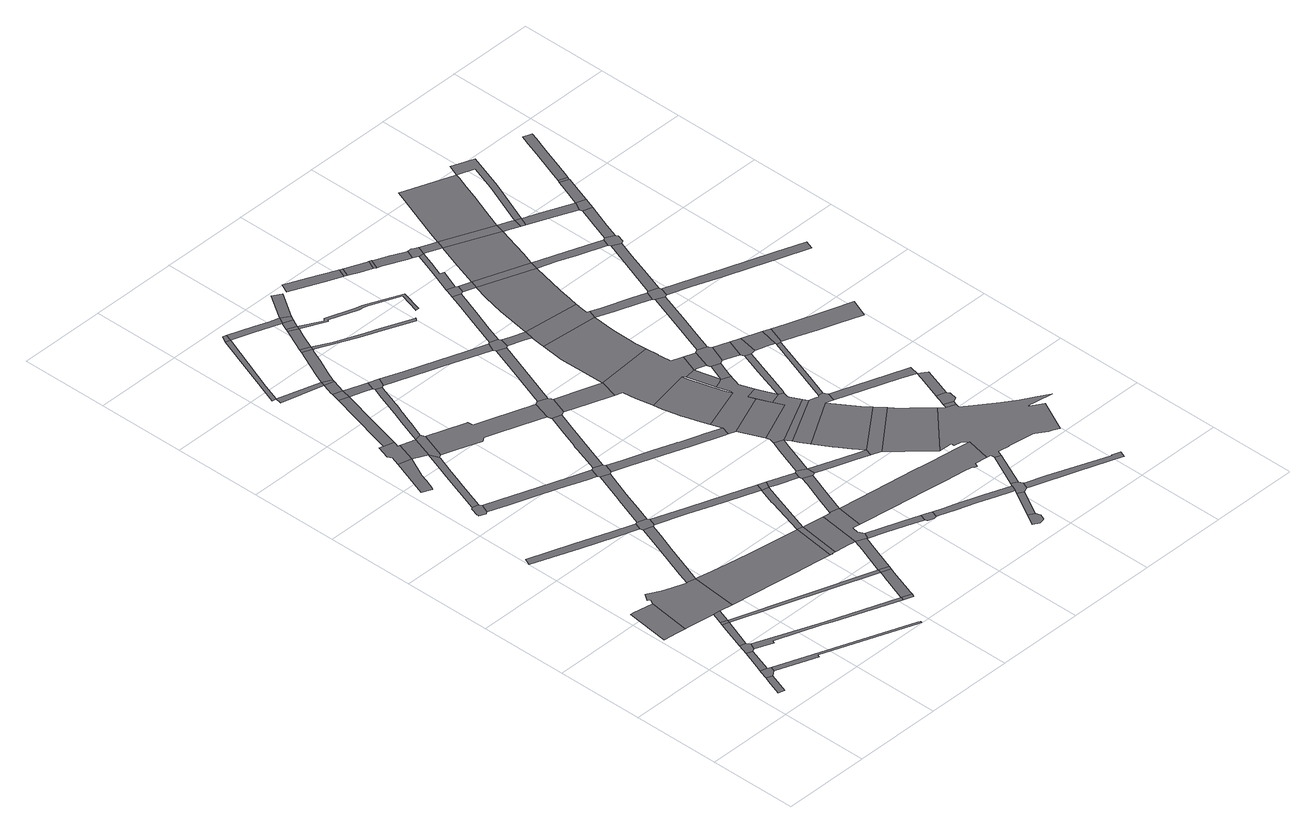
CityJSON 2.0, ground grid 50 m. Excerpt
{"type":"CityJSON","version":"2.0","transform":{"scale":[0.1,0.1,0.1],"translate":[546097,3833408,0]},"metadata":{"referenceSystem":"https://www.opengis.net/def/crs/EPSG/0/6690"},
"CityObjects":{
"road1":{"type":"Road","attributes":{"RoadStructureAttribute.sectionType":"1"},"geometry":[{"type":"MultiSurface","lod":"1","boundaries":[[[0,1,2,3,4]]]}]},
"road2":{"type":"Road","geometry":[{"type":"MultiSurface","lod":"1","boundaries":[[[5,6,0,4,7,8,9]]]}]},
"road3":{"type":"Road","attributes":{"RoadStructureAttribute.sectionType":"1"},"geometry":[{"type":"MultiSurface","lod":"1","boundaries":[[[10,11,5,9,12]]]}]},
"road4":{"type":"Road","attributes":{"RoadStructureAttribute.sectionType":"1"},"geometry":[{"type":"MultiSurface","lod":"1","boundaries":[[[13,14,15,16,17,18,19]]]}]},
"road5":{"type":"Road","geometry":[{"type":"MultiSurface","lod":"1","boundaries":[[[20,10,12,21,22,23]]]}]},
"road6":{"type":"Road","attributes":{"RoadStructureAttribute.sectionType":"1"},"geometry":[{"type":"MultiSurface","lod":"1","boundaries":[[[24,25,20,23,26]]]}]},
"road7":{"type":"Road","geometry":[{"type":"MultiSurface","lod":"1","boundaries":[[[27,24,26,28]]]}]},
"road8":{"type":"Road","attributes":{"RoadStructureAttribute.sectionType":"1"},"geometry":[{"type":"MultiSurface","lod":"1","boundaries":[[[29,27,28,30]]]}]},
"road9":{"type":"Road","geometry":[{"type":"MultiSurface","lod":"1","boundaries":[[[31,32,33,34,35,36,37,38,39,19,18,40,41,42,29,30,43,44,45]]]}]},
"road10":{"type":"Road","attributes":{"RoadStructureAttribute.sectionType":"1"},"geometry":[{"type":"MultiSurface","lod":"1","boundaries":[[[46,8,7,47,48,49,50,51]]]}]},
"road11":{"type":"Road","attributes":{"RoadStructureAttribute.sectionType":"1"},"geometry":[{"type":"MultiSurface","lod":"1","boundaries":[[[52,22,21,53,54,55,56,57,58]]]}]},
"road12":{"type":"Road","attributes":{"RoadStructureAttribute.sectionType":"1"},"geometry":[{"type":"MultiSurface","lod":"1","boundaries":[[[59,60,61,62,63,64,65,66]]]}]},
"road13":{"type":"Road","geometry":[{"type":"MultiSurface","lod":"1","boundaries":[[[67,68,69,70,71,72,73,74,75,76,77,78]]]}]},
"road14":{"type":"Road","attributes":{"RoadStructureAttribute.sectionType":"1"},"geometry":[{"type":"MultiSurface","lod":"1","boundaries":[[[28,26,79,80]]]}]},
"road15":{"type":"Road","attributes":{"RoadStructureAttribute.sectionType":"1"},"geometry":[{"type":"MultiSurface","lod":"1","boundaries":[[[81,82,83,84,45,44,85,86,87,88]]]}]},
"road16":{"type":"Road","attributes":{"RoadStructureAttribute.sectionType":"1"},"geometry":[{"type":"MultiSurface","lod":"1","boundaries":[[[89,90,91,92,93,94,95,96]]]}]},
"road17":{"type":"Road","attributes":{"RoadStructureAttribute.sectionType":"1"},"geometry":[{"type":"MultiSurface","lod":"1","boundaries":[[[97,98,99,100,67,78,101,102,103,104,105,106]]]}]},
"road18":{"type":"Road","geometry":[{"type":"MultiSurface","lod":"1","boundaries":[[[107,108,109,110,111,89,96,112,113,114,115,116,117]]]}]},
"road19":{"type":"Road","attributes":{"RoadStructureAttribute.sectionType":"1"},"geometry":[{"type":"MultiSurface","lod":"1","boundaries":[[[118,119,120,121,122,123,44,43,124,125,126,127,128,129]]]}]},
"road20":{"type":"Road","geometry":[{"type":"MultiSurface","lod":"1","boundaries":[[[130,66,65,81,88,131,132,133]]]}]},
"road21":{"type":"Road","attributes":{"RoadStructureAttribute.sectionType":"1"},"geometry":[{"type":"MultiSurface","lod":"1","boundaries":[[[134,135,136,76,75,137,138,139,140,141,142]]]}]},
"road22":{"type":"Road","attributes":{"RoadStructureAttribute.sectionType":"1"},"geometry":[{"type":"MultiSurface","lod":"1","boundaries":[[[143,144,112,96,97,145]]]}]},
"road23":{"type":"Road","geometry":[{"type":"MultiSurface","lod":"1","boundaries":[[[58,57,146,147]]]}]},
"road24":{"type":"Road","geometry":[{"type":"MultiSurface","lod":"1","boundaries":[[[148,149,145,97,106,150,151]]]}]},
"road25":{"type":"Road","attributes":{"RoadStructureAttribute.sectionType":"1"},"geometry":[{"type":"MultiSurface","lod":"1","boundaries":[[[152,153,154,155,156,117,116,157,158,159]]]}]},
"road26":{"type":"Road","attributes":{"RoadStructureAttribute.sectionType":"1"},"geometry":[{"type":"MultiSurface","lod":"1","boundaries":[[[79,160,161,162,163,164,165,58,147,166,167,168]]]}]},
"road27":{"type":"Road","attributes":{"RoadStructureAttribute.sectionType":"1"},"geometry":[{"type":"MultiSurface","lod":"1","boundaries":[[[169,170,171,130,133,172,173,174]]]}]},
"road28":{"type":"Road","attributes":{"RoadStructureAttribute.sectionType":"1"},"geometry":[{"type":"MultiSurface","lod":"1","boundaries":[[[175,176,177,178,179]]]}]},
"road29":{"type":"Road","geometry":[{"type":"MultiSurface","lod":"1","boundaries":[[[80,79,168,180]]]}]},
"road30":{"type":"Road","attributes":{"RoadStructureAttribute.sectionType":"1"},"geometry":[{"type":"MultiSurface","lod":"1","boundaries":[[[181,182,175,183,184]]]}]},
"road31":{"type":"Road","geometry":[{"type":"MultiSurface","lod":"1","boundaries":[[[185,152,159,186]]]}]},
"road32":{"type":"Road","attributes":{"RoadStructureAttribute.sectionType":"1"},"geometry":[{"type":"MultiSurface","lod":"1","boundaries":[[[187,188,189,190,191,145,149,192,193,194,195,196,197,198,199,200,201,202]]]}]},
"road33":{"type":"Road","geometry":[{"type":"MultiSurface","lod":"1","boundaries":[[[203,129,128,204,205,206,207]]]}]},
"road34":{"type":"Road","attributes":{"RoadStructureAttribute.sectionType":"1"},"geometry":[{"type":"MultiSurface","lod":"1","boundaries":[[[208,209,132,131,210,211,212,213,214,215]]]}]},
"road35":{"type":"Road","attributes":{"RoadStructureAttribute.sectionType":"1"},"geometry":[{"type":"MultiSurface","lod":"1","boundaries":[[[178,216,217,185,186,218]]]}]},
"road36":{"type":"Road","geometry":[{"type":"MultiSurface","lod":"1","boundaries":[[[219,142,141,169,174,220,221,222]]]}]},
"road37":{"type":"Road","attributes":{"RoadStructureAttribute.sectionType":"1"},"geometry":[{"type":"MultiSurface","lod":"1","boundaries":[[[223,224,80,180,225,226,227]]]}]},
"road38":{"type":"Road","geometry":[{"type":"MultiSurface","lod":"1","boundaries":[[[179,178,218,228]]]}]},
"road39":{"type":"Road","attributes":{"RoadStructureAttribute.sectionType":"1"},"geometry":[{"type":"MultiSurface","lod":"1","boundaries":[[[229,186,159,230,231,232]]]}]},
"road40":{"type":"Road","attributes":{"RoadStructureAttribute.sectionType":"1"},"geometry":[{"type":"MultiSurface","lod":"1","boundaries":[[[233,234,235,236,207,206,237,238,239,223,240]]]}]},
"road41":{"type":"Road","attributes":{"RoadStructureAttribute.sectionType":"1"},"geometry":[{"type":"MultiSurface","lod":"1","boundaries":[[[241,242,243,244,245,246,247,248,249,151,150,250,251,252,253,254,255,256,257,258]]]}]},
"road42":{"type":"Road","geometry":[{"type":"MultiSurface","lod":"1","boundaries":[[[259,181,184,260]]]}]},
"road43":{"type":"Road","geometry":[{"type":"MultiSurface","lod":"1","boundaries":[[[232,231,187,202,261,262]]]}]},
"road44":{"type":"Road","attributes":{"RoadStructureAttribute.sectionType":"1"},"geometry":[{"type":"MultiSurface","lod":"1","boundaries":[[[263,264,265,266,267,179,228,268,269,270,271,272]]]}]},
"road45":{"type":"Road","attributes":{"RoadStructureAttribute.sectionType":"1"},"geometry":[{"type":"MultiSurface","lod":"1","boundaries":[[[214,273,274,275,203,207,276,277]]]}]},
"road46":{"type":"Road","geometry":[{"type":"MultiSurface","lod":"1","boundaries":[[[278,240,223,227,279,280,281,282,283,284,285]]]}]},
"road47":{"type":"Road","attributes":{"RoadStructureAttribute.sectionType":"1"},"geometry":[{"type":"MultiSurface","lod":"1","boundaries":[[[286,287,288,289,290,219,222,291,292,293]]]}]},
"road48":{"type":"Road","geometry":[{"type":"MultiSurface","lod":"1","boundaries":[[[294,263,272,295]]]}]},
"road49":{"type":"Road","attributes":{"RoadStructureAttribute.sectionType":"1"},"geometry":[{"type":"MultiSurface","lod":"1","boundaries":[[[296,297,280,279,298,299,300,301,302]]]}]},
"road50":{"type":"Road","attributes":{"RoadStructureAttribute.sectionType":"1"},"geometry":[{"type":"MultiSurface","lod":"1","boundaries":[[[303,304,260,184,305,306,307,308]]]}]},
"road51":{"type":"Road","geometry":[{"type":"MultiSurface","lod":"1","boundaries":[[[215,214,277,309]]]}]},
"road52":{"type":"Road","attributes":{"RoadStructureAttribute.sectionType":"1"},"geometry":[{"type":"MultiSurface","lod":"1","boundaries":[[[310,311,294,295,312,313,314]]]}]},
"road53":{"type":"Road","attributes":{"RoadStructureAttribute.sectionType":"1"},"geometry":[{"type":"MultiSurface","lod":"1","boundaries":[[[315,316,317,318,319,320,321,322,221,220,323,324,325,326,327,328]]]}]},
"road54":{"type":"Road","attributes":{"RoadStructureAttribute.sectionType":"1"},"geometry":[{"type":"MultiSurface","lod":"1","boundaries":[[[329,330,331,285,284,332,333]]]}]},
"road55":{"type":"Road","geometry":[{"type":"MultiSurface","lod":"1","boundaries":[[[334,310,314,335]]]}]},
"road56":{"type":"Road","attributes":{"RoadStructureAttribute.sectionType":"1"},"geometry":[{"type":"MultiSurface","lod":"1","boundaries":[[[309,277,336,337,338,339,340]]]}]},
"road57":{"type":"Road","geometry":[{"type":"MultiSurface","lod":"1","boundaries":[[[341,342,258,257,343,344,286,293,345,346,347,348,349,350]]]}]},
"road58":{"type":"Road","attributes":{"RoadStructureAttribute.sectionType":"1"},"geometry":[{"type":"MultiSurface","lod":"1","boundaries":[[[307,334,335,351,352]]]}]},
"road59":{"type":"Road","geometry":[{"type":"MultiSurface","lod":"1","boundaries":[[[308,307,352,353,354]]]}]},
"road60":{"type":"Road","attributes":{"RoadStructureAttribute.sectionType":"1"},"geometry":[{"type":"MultiSurface","lod":"1","boundaries":[[[355,356,357,262,261,358,359,360,361,362,363,364,365,366]]]}]},
"road61":{"type":"Road","geometry":[{"type":"MultiSurface","lod":"1","boundaries":[[[367,302,301,368,369,370,371,372,373]]]}]},
"road62":{"type":"Road","geometry":[{"type":"MultiSurface","lod":"1","boundaries":[[[374,340,339,329,333,375,376]]]}]},
"road63":{"type":"Road","attributes":{"RoadStructureAttribute.sectionType":"1"},"geometry":[{"type":"MultiSurface","lod":"1","boundaries":[[[377,378,379,380,381,382,383,384,385,295,272]]]}]},
"road64":{"type":"Road","attributes":{"RoadStructureAttribute.sectionType":"1"},"geometry":[{"type":"MultiSurface","lod":"1","boundaries":[[[386,387,308,354,388,389]]]}]},
"road65":{"type":"Road","attributes":{"RoadStructureAttribute.sectionType":"1"},"geometry":[{"type":"MultiSurface","lod":"1","boundaries":[[[390,391,348,347,392,393,394]]]}]},
"road66":{"type":"Road","attributes":{"RoadStructureAttribute.sectionType":"1"},"geometry":[{"type":"MultiSurface","lod":"1","boundaries":[[[395,396,397,341,350,398,399,400]]]}]},
"road67":{"type":"Road","attributes":{"RoadStructureAttribute.sectionType":"1"},"geometry":[{"type":"MultiSurface","lod":"1","boundaries":[[[401,402,374,376,403,404,405]]]}]},
"road68":{"type":"Road","attributes":{"RoadStructureAttribute.sectionType":"1"},"geometry":[{"type":"MultiSurface","lod":"1","boundaries":[[[406,407,408,409,410,411,412,413,414,415,416,417,418,419,420,335,314]]]}]},
"road69":{"type":"Road","attributes":{"RoadStructureAttribute.sectionType":"1"},"geometry":[{"type":"MultiSurface","lod":"1","boundaries":[[[421,422,423,376,375,424,425,426,427]]]}]},
"road70":{"type":"Road","attributes":{"RoadStructureAttribute.sectionType":"1"},"geometry":[{"type":"MultiSurface","lod":"1","boundaries":[[[428,429,430,431,432,433,434,435,284,283,436,437,438,439,440,441,442,443,444,445,446,447]]]}]},
"road71":{"type":"Road","attributes":{"RoadStructureAttribute.sectionType":"1"},"geometry":[{"type":"MultiSurface","lod":"1","boundaries":[[[448,449,450,373,372,451,452,453,454,455,456,457]]]}]},
"road72":{"type":"Road","geometry":[{"type":"MultiSurface","lod":"1","boundaries":[[[458,459,460,461,462,463,464,465]]]}]},
"road73":{"type":"Road","geometry":[{"type":"MultiSurface","lod":"1","boundaries":[[[466,366,365,395,400,467,468,469]]]}]},
"road74":{"type":"Road","attributes":{"RoadStructureAttribute.sectionType":"1"},"geometry":[{"type":"MultiSurface","lod":"1","boundaries":[[[470,471,458,465,472,473]]]}]},
"road75":{"type":"Road","geometry":[{"type":"MultiSurface","lod":"1","boundaries":[[[474,475,476,477,478,479,480,481,482,483,484]]]}]},
"road76":{"type":"Road","attributes":{"RoadStructureAttribute.sectionType":"1"},"geometry":[{"type":"MultiSurface","lod":"1","boundaries":[[[485,486,487,488,489,490,491,492,493]]]}]},
"road77":{"type":"Road","attributes":{"RoadStructureAttribute.sectionType":"1"},"geometry":[{"type":"MultiSurface","lod":"1","boundaries":[[[494,495,496,497,498]]]}]},
"road78":{"type":"Road","geometry":[{"type":"MultiSurface","lod":"1","boundaries":[[[499,500,501,502,503,504,484,483,328,327,496,495,505,506,507,508,509,510,511,512]]]}]},
"road79":{"type":"Road","attributes":{"RoadStructureAttribute.sectionType":"1"},"geometry":[{"type":"MultiSurface","lod":"1","boundaries":[[[513,468,467,514,515,516]]]}]},
"road80":{"type":"Road","geometry":[{"type":"MultiSurface","lod":"1","boundaries":[[[517,518,519,520,521,522,394,393,523,524,525,526,527,477,476,528,529,530,531,532]]]}]},
"road81":{"type":"Road","geometry":[{"type":"MultiSurface","lod":"1","boundaries":[[[533,534,498,497,535,401,405,536,537,538,539,540]]]}]},
"road82":{"type":"Road","geometry":[{"type":"MultiSurface","lod":"1","boundaries":[[[536,405,541,542,543]]]}]},
"road83":{"type":"Road","geometry":[{"type":"MultiSurface","lod":"1","boundaries":[[[544,457,456,470,473,545,546,547,548]]]}]},
"road84":{"type":"Road","attributes":{"RoadStructureAttribute.sectionType":"1"},"geometry":[{"type":"MultiSurface","lod":"1","boundaries":[[[549,550,551,466,469,552,553,554]]]}]},
"road85":{"type":"Road","geometry":[{"type":"MultiSurface","lod":"1","boundaries":[[[555,556,557,558,543,542,559,560,561,562,563,564,565,566]]]}]},
"road86":{"type":"Road","geometry":[{"type":"MultiSurface","lod":"1","boundaries":[[[493,492,567,568]]]}]},
"road87":{"type":"Road","attributes":{"RoadStructureAttribute.sectionType":"1"},"geometry":[{"type":"MultiSurface","lod":"1","boundaries":[[[569,570,561,560,571,572,573,574,427,575]]]}]},
"road88":{"type":"Road","attributes":{"RoadStructureAttribute.sectionType":"1"},"geometry":[{"type":"MultiSurface","lod":"1","boundaries":[[[576,577,578,394,522,579,580,581,582,583,584,585]]]}]},
"road89":{"type":"Road","attributes":{"RoadStructureAttribute.sectionType":"1"},"geometry":[{"type":"MultiSurface","lod":"1","boundaries":[[[531,530,501,500,499]]]}]},
"road90":{"type":"Road","geometry":[{"type":"MultiSurface","lod":"1","boundaries":[[[586,508,507,587,588,534,533]]]}]},
"road91":{"type":"Road","geometry":[{"type":"MultiSurface","lod":"1","boundaries":[[[589,575,427,426,590,591]]]}]},
"road92":{"type":"Road","attributes":{"RoadStructureAttribute.sectionType":"1"},"geometry":[{"type":"MultiSurface","lod":"1","boundaries":[[[592,544,548,593]]]}]},
"road93":{"type":"Road","attributes":{"RoadStructureAttribute.sectionType":"1"},"geometry":[{"type":"MultiSurface","lod":"1","boundaries":[[[594,595,596,597,568,567,598,599,600]]]}]},
"road94":{"type":"Road","geometry":[{"type":"MultiSurface","lod":"1","boundaries":[[[516,515,601,602,576,585,603,604,605,606,607]]]}]},
"road95":{"type":"Road","geometry":[{"type":"MultiSurface","lod":"1","boundaries":[[[608,609,549,554,610,611,612]]]}]},
"road96":{"type":"Road","geometry":[{"type":"MultiSurface","lod":"1","boundaries":[[[600,599,613,614,615]]]}]},
"road97":{"type":"Road","attributes":{"RoadStructureAttribute.sectionType":"1"},"geometry":[{"type":"MultiSurface","lod":"1","boundaries":[[[616,617,618,619,620,591,590,621,622,623,624,625]]]}]},
"road98":{"type":"Road","geometry":[{"type":"MultiSurface","lod":"1","boundaries":[[[626,499,512,627,628]]]}]},
"road99":{"type":"Road","geometry":[{"type":"MultiSurface","lod":"1","boundaries":[[[532,531,629,630,631,632,633]]]}]},
"road100":{"type":"Road","attributes":{"RoadStructureAttribute.sectionType":"1"},"geometry":[{"type":"MultiSurface","lod":"1","boundaries":[[[611,610,634,635]]]}]},
"road101":{"type":"Road","attributes":{"RoadStructureAttribute.sectionType":"1"},"geometry":[{"type":"MultiSurface","lod":"1","boundaries":[[[636,637,614,613,638,639,640,641]]]}]},
"road102":{"type":"Road","attributes":{"RoadStructureAttribute.sectionType":"1"},"geometry":[{"type":"MultiSurface","lod":"1","boundaries":[[[642,643,644,645,646,546,545,647,648,649,650,651]]]}]},
"road103":{"type":"Road","attributes":{"RoadStructureAttribute.sectionType":"1"},"geometry":[{"type":"MultiSurface","lod":"1","boundaries":[[[652,653,654,533,540,655,656]]]}]},
"road104":{"type":"Road","attributes":{"RoadStructureAttribute.sectionType":"1"},"geometry":[{"type":"MultiSurface","lod":"1","boundaries":[[[657,658,659,608,612,660,661,662,663,664]]]}]},
"road105":{"type":"Road","geometry":[{"type":"MultiSurface","lod":"1","boundaries":[[[665,666,633,632,667,626,628,668,669,670,671]]]}]},
"road106":{"type":"Road","attributes":{"RoadStructureAttribute.sectionType":"1"},"geometry":[{"type":"MultiSurface","lod":"1","boundaries":[[[634,672,673,674,516,607,675,676,677,678]]]}]},
"road107":{"type":"Road","attributes":{"RoadStructureAttribute.sectionType":"1"},"geometry":[{"type":"MultiSurface","lod":"1","boundaries":[[[669,668,679,680,681]]]}]},
"road108":{"type":"Road","geometry":[{"type":"MultiSurface","lod":"1","boundaries":[[[682,683,684,641,640,685,657,664,686,687]]]}]},
"road109":{"type":"Road","attributes":{"RoadStructureAttribute.sectionType":"1"},"geometry":[{"type":"MultiSurface","lod":"1","boundaries":[[[688,566,565,689,690]]]}]},
"road110":{"type":"Road","geometry":[{"type":"MultiSurface","lod":"1","boundaries":[[[635,634,678,691]]]}]},
"road111":{"type":"Road","geometry":[{"type":"MultiSurface","lod":"1","boundaries":[[[681,680,652,656,692,693,694]]]}]},
"road112":{"type":"Road","attributes":{"RoadStructureAttribute.sectionType":"1"},"geometry":[{"type":"MultiSurface","lod":"1","boundaries":[[[695,687,686,696,697]]]}]},
"road113":{"type":"Road","attributes":{"RoadStructureAttribute.sectionType":"1"},"geometry":[{"type":"MultiSurface","lod":"1","boundaries":[[[698,699,700,563,562,701,702,703,704,705,706]]]}]},
"road114":{"type":"Road","geometry":[{"type":"MultiSurface","lod":"1","boundaries":[[[625,624,707,708,709,710,711,712,447,446,713,714,715,716,592,593,717,718,719,720,721,722,723,724,725,726,727,728,729,730,731,732,733,734,735,736,737,738,739,740,741,742,743,744]]]}]},
"road115":{"type":"Road","attributes":{"RoadStructureAttribute.sectionType":"1"},"geometry":[{"type":"MultiSurface","lod":"1","boundaries":[[[745,746,603,585,747,748,749,750]]]}]},
"road116":{"type":"Road","attributes":{"RoadStructureAttribute.sectionType":"1"},"geometry":[{"type":"MultiSurface","lod":"1","boundaries":[[[751,752,665,671,753,754,755]]]}]},
"road117":{"type":"Road","attributes":{"RoadStructureAttribute.sectionType":"1"},"geometry":[{"type":"MultiSurface","lod":"1","boundaries":[[[756,757,744,743,758]]]}]},
"road118":{"type":"Road","attributes":{"RoadStructureAttribute.sectionType":"1"},"geometry":[{"type":"MultiSurface","lod":"1","boundaries":[[[759,694,693,760,761,762,763,764,765]]]}]},
"road119":{"type":"Road","geometry":[{"type":"MultiSurface","lod":"1","boundaries":[[[766,767,768,756,758,769,770,771,772,773,774]]]}]},
"road120":{"type":"Road","attributes":{"RoadStructureAttribute.sectionType":"1"},"geometry":[{"type":"MultiSurface","lod":"1","boundaries":[[[696,775,635,691,776,777,778,779]]]}]},
"road121":{"type":"Road","geometry":[{"type":"MultiSurface","lod":"1","boundaries":[[[765,764,780,688,690,781,782,783]]]}]},
"road122":{"type":"Road","attributes":{"RoadStructureAttribute.sectionType":"1"},"geometry":[{"type":"MultiSurface","lod":"1","boundaries":[[[705,784,766,774,785,786]]]}]},
"road123":{"type":"Road","geometry":[{"type":"MultiSurface","lod":"1","boundaries":[[[697,696,779,787]]]}]},
"road124":{"type":"Road","geometry":[{"type":"MultiSurface","lod":"1","boundaries":[[[788,750,749,751,755,789,790,791]]]}]},
"road125":{"type":"Road","attributes":{"RoadStructureAttribute.sectionType":"1"},"geometry":[{"type":"MultiSurface","lod":"1","boundaries":[[[792,691,678,793,794,795,796]]]}]},
"road126":{"type":"Road","attributes":{"RoadStructureAttribute.sectionType":"1"},"geometry":[{"type":"MultiSurface","lod":"1","boundaries":[[[797,798,799,788,791,800,801,802]]]}]},
"road127":{"type":"Road","attributes":{"RoadStructureAttribute.sectionType":"1"},"geometry":[{"type":"MultiSurface","lod":"1","boundaries":[[[803,804,805,806,807,697,787,808,809,810,811,812,813]]]}]},
"road128":{"type":"Road","attributes":{"RoadStructureAttribute.sectionType":"1"},"geometry":[{"type":"MultiSurface","lod":"1","boundaries":[[[814,815,783,782,816,817,818,819,820]]]}]},
"road129":{"type":"Road","attributes":{"RoadStructureAttribute.sectionType":"1"},"geometry":[{"type":"MultiSurface","lod":"1","boundaries":[[[821,822,787,779,823,824]]]}]},
"road130":{"type":"Road","geometry":[{"type":"MultiSurface","lod":"1","boundaries":[[[824,823,825,826]]]}]},
"road131":{"type":"Road","geometry":[{"type":"MultiSurface","lod":"1","boundaries":[[[827,796,795,797,802,828,829,830]]]}]},
"road132":{"type":"Road","attributes":{"RoadStructureAttribute.sectionType":"1"},"geometry":[{"type":"MultiSurface","lod":"1","boundaries":[[[831,832,833,826,825,834,835,836]]]}]},
"road133":{"type":"Road","attributes":{"RoadStructureAttribute.sectionType":"1"},"geometry":[{"type":"MultiSurface","lod":"1","boundaries":[[[837,838,839,790,789,840,841,842,843,844,845]]]}]},
"road134":{"type":"Road","attributes":{"RoadStructureAttribute.sectionType":"1"},"geometry":[{"type":"MultiSurface","lod":"1","boundaries":[[[846,847,827,830,848,849]]]}]},
"road135":{"type":"Road","attributes":{"RoadStructureAttribute.sectionType":"1"},"geometry":[{"type":"MultiSurface","lod":"1","boundaries":[[[850,851,852,813,853,854,824,826]]]}]},
"road136":{"type":"Road","geometry":[{"type":"MultiSurface","lod":"1","boundaries":[[[836,835,846,849,855]]]}]},
"road137":{"type":"Road","attributes":{"RoadStructureAttribute.sectionType":"1"},"geometry":[{"type":"MultiSurface","lod":"1","boundaries":[[[856,857,836,855,858,859,860]]]}]},
"road138":{"type":"Road","geometry":[{"type":"MultiSurface","lod":"1","boundaries":[[[861,856,860,862]]]}]},
"road139":{"type":"Road","attributes":{"RoadStructureAttribute.sectionType":"1"},"geometry":[{"type":"MultiSurface","lod":"1","boundaries":[[[863,864,865,866,861,862,867,868,869,870,871,872]]]}]}
},
"vertices":[
[141,260,0],[131,232,0],[98,140,0],[132,128,0],[175,248,0],
[162,318,0],[158,306,0],[206,269,0],[217,298,0],[197,305,0],
[212,457,0],[175,354,0],[245,445,0],
[77,1061,0],[56,1065,0],[22,816,0],[62,811,0],[102,805,0],[152,798,0],[186,1042,0],
[235,521,0],[263,453,0],[282,490,0],[269,512,0],
[296,690,0],[290,674,0],[331,677,0],
[302,708,0],[338,695,0],
[327,775,0],[364,770,0],
[414,1031,0],[330,1061,0],[320,1066,0],[289,1080,0],[224,1113,0],[214,1119,0],[189,1080,0],[201,1071,0],[187,1044,0],[168,796,0],[216,789,0],[325,775,0],[440,759,0],[467,1023,0],[416,1036,0],
[950,19,0],[432,183,0],[437,198,0],[947,9,0],[959,5,0],[962,15,0],
[647,346,0],[364,415,0],[370,431,0],[627,338,0],[674,319,0],[1025,188,0],[1032,206,0],
[453,1564,0],[270,1630,0],[21,1720,0],[3,1679,0],[261,1585,0],[442,1519,0],[562,1477,0],[578,1519,0],
[136,2177,0],[135,2175,0],[128,2172,0],[110,2121,0],[112,2113,0],[111,2110,0],[145,2095,0],[147,2096,0],[160,2103,0],[179,2152,0],[172,2166,0],[172,2168,0],
[1106,409,0],[1113,431,0],
[568,1460,0],[526,1341,0],[484,1227,0],[439,1103,0],[497,1106,0],[554,1265,0],[594,1372,0],[620,1444,0],
[135,2660,0],[119,2615,0],[56,2434,0],[108,2408,0],[115,2423,0],[136,2479,0],[151,2522,0],[212,2642,0],
[290,2603,0],[285,2592,0],[273,2560,0],[216,2404,0],[189,2220,0],[234,2343,0],[239,2357,0],[275,2456,0],[308,2547,0],[310,2554,0],
[179,2809,0],[168,2813,0],[141,2738,0],[154,2712,0],[148,2694,0],[246,2754,0],[236,2756,0],[241,2772,0],[241,2773,0],[246,2790,0],[189,2806,0],
[1068,923,0],[996,935,0],[786,967,0],[652,988,0],[566,1004,0],[481,1021,0],[577,740,0],[708,721,0],[824,705,0],[966,686,0],[1039,676,0],[1073,922,0],
[591,1523,0],[633,1450,0],[648,1492,0],[642,1507,0],
[628,1991,0],[472,2047,0],[266,2121,0],[272,2062,0],[386,2022,0],[525,1971,0],[666,1920,0],[717,1902,0],[734,1954,0],
[319,2732,0],[315,2733,0],[331,2728,0],
[1079,168,0],[1086,186,0],
[373,2731,0],[371,2735,0],[328,2561,0],[381,2711,0],
[299,3200,0],[295,3185,0],[265,3078,0],[247,3014,0],[217,2909,0],[266,2864,0],[294,2967,0],[354,3185,0],
[1103,401,0],[1101,396,0],[1089,363,0],[1065,300,0],[1035,216,0],[1033,211,0],[1093,205,0],[1149,364,0],[1159,389,0],
[723,1888,0],[661,1712,0],[656,1700,0],[666,1572,0],[713,1706,0],[774,1870,0],
[103,3429,0],[98,3393,0],[328,3333,0],[335,3331,0],[344,3358,0],
[1167,410,0],
[257,3903,0],[78,3432,0],[140,3531,0],[283,3894,0],
[313,3253,0],[368,3238,0],
[480,3130,0],[456,3065,0],[409,2939,0],[381,2866,0],[333,2731,0],[401,2814,0],[425,2879,0],[438,2911,0],[448,2938,0],[449,2939,0],[462,2975,0],[467,2988,0],[468,2990,0],[482,3029,0],[503,3087,0],[514,3117,0],
[1074,925,0],[1053,674,0],[1053,678,0],[1072,676,0],[1105,918,0],
[1042,1351,0],[841,1423,0],[799,1391,0],[928,1343,0],[1078,1288,0],[1166,1258,0],[1177,1254,0],[1192,1296,0],
[334,3326,0],[316,3265,0],[390,3316,0],
[751,1960,0],[789,1876,0],[807,1928,0],[800,1943,0],
[1195,659,0],[1172,593,0],[1184,455,0],[1221,558,0],[1249,633,0],
[394,3330,0],
[454,3206,0],[426,3160,0],[475,3143,0],[492,3192,0],
[1174,908,0],[1167,909,0],[1119,916,0],[1109,917,0],[1132,668,0],[1147,666,0],[1187,660,0],[1229,900,0],
[819,2527,0],[694,2571,0],[693,2571,0],[602,2604,0],[599,2604,0],[599,2611,0],[598,2612,0],[596,2636,0],[585,2640,0],[411,2531,0],[541,2486,0],[564,2499,0],[568,2501,0],[635,2476,0],[731,2442,0],[838,2403,0],[886,2386,0],[919,2491,0],
[276,3940,0],[296,3933,0],
[528,3124,0],[550,3172,0],
[447,3582,0],[429,3542,0],[370,3414,0],[347,3360,0],[346,3358,0],[417,3380,0],[460,3470,0],[495,3550,0],[497,3554,0],[499,3559,0],
[1143,1156,0],[1141,1147,0],[1140,1143,0],[1179,1134,0],[1215,1242,0],
[1274,894,0],[1254,631,0],[1272,667,0],[1256,702,0],[1263,739,0],[1306,733,0],[1329,887,0],[1276,900,0],
[894,2361,0],[850,2241,0],[817,2145,0],[811,2134,0],[803,2107,0],[844,2064,0],[910,2246,0],[945,2345,0],
[455,3601,0],[507,3578,0],
[1467,597,0],[1443,605,0],[1343,600,0],[1487,547,0],[1538,529,0],[1541,528,0],[1555,566,0],
[513,3856,0],[437,3883,0],[286,3893,0],[394,3855,0],[546,3802,0],[567,3838,0],
[1237,1280,0],
[518,3739,0],[474,3642,0],[546,3663,0],[566,3706,0],[570,3716,0],
[1335,1737,0],[1310,1746,0],[1273,1759,0],[1183,1791,0],[1169,1797,0],[1163,1800,0],[1042,1843,0],[889,1899,0],[881,1844,0],[1047,1783,0],[1199,1729,0],[1361,1671,0],[1381,1664,0],[1399,1714,0],
[1377,1174,0],[1360,1126,0],[1315,1005,0],[1369,996,0],[1425,1151,0],
[526,3757,0],[578,3733,0],
[1221,1241,0],[1230,1238,0],[1257,1228,0],[1370,1188,0],[1384,1227,0],
[943,2499,0],[926,2493,0],[889,2379,0],[893,2364,0],[946,2347,0],[963,2353,0],[971,2355,0],[1005,2458,0],[1001,2466,0],[994,2481,0],
[580,3738,0],[602,3783,0],
[608,3795,0],[616,3807,0],
[990,3013,0],[849,3063,0],[676,3126,0],[530,3123,0],[585,3103,0],[680,3068,0],[757,3041,0],[758,3041,0],[834,3014,0],[969,2964,0],[1082,2923,0],[1104,2971,0],
[1586,555,0],[1549,517,0],[1552,513,0],[1582,503,0],[1587,504,0],[1600,508,0],[1613,545,0],
[1399,1234,0],[1446,1157,0],[1445,1205,0],
[718,3459,0],[851,3405,0],[997,3344,0],[1004,3353,0],[1012,3361,0],[1008,3363,0],[846,3430,0],[766,3459,0],[605,3527,0],
[664,3984,0],[580,3857,0],[649,3858,0],[712,3953,0],
[1241,2375,0],[1180,2396,0],[1097,2309,0],[1227,2262,0],[1258,2368,0],
[1090,2908,0],[1054,2805,0],[1022,2717,0],[1032,2587,0],[1101,2779,0],[1141,2889,0],
[1479,1458,0],[1455,1391,0],[1468,1269,0],[1511,1389,0],[1531,1440,0],
[706,3651,0],[714,3661,0],[874,3603,0],[902,3600,0],[924,3593,0],[1093,3522,0],[1057,3404,0],[1056,3402,0],[1065,3402,0],[1074,3402,0],[1112,3527,0],[907,3613,0],[874,3623,0],[711,3681,0],[696,3666,0],
[1707,1111,0],[1628,1139,0],[1524,1176,0],[1550,1121,0],[1650,1085,0],[1730,1056,0],[1745,1098,0],
[2124,777,0],[2033,790,0],[1992,795,0],[1861,813,0],[1787,824,0],[1544,857,0],[1342,885,0],[1331,887,0],[1515,702,0],[1707,677,0],[1839,658,0],[1885,652,0],[1957,642,0],[1998,636,0],[1997,627,0],[2014,623,0],[2018,636,0],[2023,647,0],[2095,638,0],[2127,777,0],
[1872,453,0],[1724,505,0],[1676,522,0],[1607,506,0],[1702,472,0],[1805,435,0],[1910,398,0],[1983,372,0],[2002,365,0],[2018,400,0],
[1905,193,0],[1869,128,0],[1903,109,0],[1929,115,0],[1936,116,0],[1948,147,0],[1947,151,0],[1939,173,0],
[1116,2976,0],[1155,2896,0],[1168,2948,0],[1162,2962,0],
[1991,345,0],[1931,240,0],[1939,174,0],[2025,326,0],
[1606,1910,0],[1554,2095,0],[1551,2121,0],[1298,2074,0],[1307,2022,0],[1326,1946,0],[1330,1925,0],[1335,1905,0],[1363,1821,0],[1377,1778,0],[1625,1862,0],
[1030,3882,0],[1023,3885,0],[884,3947,0],[760,4001,0],[738,3951,0],[845,3903,0],[942,3861,0],[1010,3830,0],[1033,3881,0],
[1693,1694,0],[1671,1749,0],[1422,1649,0],[1481,1512,0],[1730,1619,0],
[1664,1972,0],[1631,1959,0],[1608,1952,0],[1619,1909,0],[1629,1875,0],[1629,1873,0],[1655,1788,0],[1655,1789,0],[1656,1791,0],[1721,1805,0],[1691,1887,0],[1700,1912,0],[1710,1942,0],[1713,1954,0],
[1217,2930,0],[1244,2865,0],[1280,2851,0],[1291,2904,0],
[1604,2245,0],[1604,2248,0],[1598,2308,0],[1597,2317,0],[1597,2326,0],[1591,2396,0],[1272,2248,0],[1272,2244,0],[1276,2207,0],[1281,2174,0],[1293,2100,0],[1563,2116,0],[1563,2115,0],[1565,2110,0],[1629,2118,0],[1667,2222,0],
[1767,1693,0],[1705,1673,0],[1490,1490,0],[1818,1585,0],[1787,1647,0],[1784,1654,0],[1788,1667,0],[1794,1684,0],
[1539,1425,0],[1552,1402,0],[1832,1558,0],
[2026,416,0],[2055,338,0],[2069,376,0],[2068,378,0],[2061,399,0],
[1249,3344,0],[1229,3286,0],[1166,3115,0],[1192,3048,0],[1240,3178,0],[1294,3328,0],
[1890,1544,0],[1887,1541,0],[1881,1541,0],[1874,1544,0],[1570,1370,0],[1595,1324,0],[1873,1487,0],[1915,1472,0],[1933,1522,0],[1924,1537,0],[1919,1546,0],[1894,1548,0],
[1026,3823,0],[1049,3874,0],
[1970,1345,0],[1914,1425,0],[1631,1262,0],[1652,1231,0],[1668,1207,0],[1704,1153,0],[2006,1299,0],
[1270,2766,0],[1255,2638,0],[1256,2533,0],[1590,2408,0],[1586,2449,0],[1586,2450,0],[1586,2452,0],[1587,2495,0],[1588,2612,0],[1597,2738,0],
[1745,1746,0],[1659,1785,0],[1659,1784,0],
[2022,1277,0],[1784,1036,0],[2048,1245,0],
[2121,611,0],[2152,597,0],
[1168,3823,0],[1162,3825,0],[1074,3862,0],[1058,3870,0],[1085,3797,0],[1150,3768,0],[1173,3821,0],
[1272,2776,0],[1271,2775,0],[1614,2787,0],[1600,2792,0],[1609,2853,0],[1610,2855,0],[1612,2871,0],
[1269,3401,0],[1266,3392,0],[1312,3335,0],[1328,3379,0],[1313,3385,0],
[1165,3761,0],[1188,3813,0],[1189,3816,0],
[2197,1082,0],[2121,1161,0],[2099,1184,0],[2095,1187,0],[2087,1195,0],[1808,1011,0],[1860,956,0],[1971,841,0],[1976,835,0],[2211,1068,0],
[1703,2075,0],[1719,1970,0],[1751,2058,0],
[1638,2116,0],[1639,2116,0],[1694,2097,0],[1695,2095,0],[1728,2200,0],
[1380,3310,0],[1395,3354,0],
[1351,3740,0],[1272,3778,0],[1193,3749,0],[1315,3696,0],[1335,3687,0],[1358,3737,0],
[2517,213,0],[2514,209,0],[2417,246,0],[2188,332,0],[2076,373,0],[2071,332,0],[2319,245,0],[2547,162,0],[2549,161,0],[2562,198,0],
[1871,2013,0],[1828,1883,0],[1769,1703,0],[1798,1693,0],[1905,2001,0],
[1369,3671,0],[1334,3576,0],[1310,3512,0],[1360,3499,0],[1343,3505,0],[1336,3508,0],[1369,3594,0],[1395,3667,0],
[1751,2211,0],[1747,2209,0],[1700,2081,0],[1773,2068,0],[1814,2170,0],[1804,2187,0],[1801,2193,0],
[1355,3221,0],[1327,3100,0],[1299,2948,0],[1623,2925,0],[1638,3002,0],[1638,3005,0],[1684,3198,0],
[1796,2059,0],[1864,2035,0],[1901,2139,0],
[1388,3731,0],[1386,3735,0],[1384,3738,0],[1363,3674,0],[1397,3672,0],[1417,3719,0],
[2043,1962,0],[1975,1699,0],[2065,1956,0],
[1696,3243,0],
[1906,2001,0],[1937,2008,0],[1958,2119,0],
[1461,3701,0],[1492,3632,0],[1509,3682,0],
[2240,1411,0],[1990,1501,0],[1936,1521,0],[1987,1446,0],[2067,1418,0],[2168,1381,0],[2252,1351,0],[2338,1319,0],[2349,1372,0],
[2047,832,0],[2056,829,0],[2057,814,0],[2094,807,0],[2121,782,0],[2122,781,0],[2118,634,0],[2120,633,0],[2120,626,0],[2120,618,0],[2161,617,0],[2166,627,0],[2183,625,0],[2228,618,0],[2230,618,0],[2346,604,0],[2376,600,0],[2385,594,0],[2444,556,0],[2463,547,0],[2495,531,0],[2587,715,0],[2509,762,0],[2513,762,0],[2517,761,0],[2532,759,0],[2551,756,0],[2569,753,0],[2664,740,0],[2603,776,0],[2580,789,0],[2525,822,0],[2449,873,0],[2360,939,0],[2323,969,0],[2285,999,0],[2292,1022,0],[2240,1039,0],
[1827,2711,0],[1676,2765,0],[1697,2701,0],[1830,2653,0],[1888,2632,0],[1907,2681,0],
[1896,2621,0],[1835,2447,0],[1838,2299,0],[1886,2431,0],[1945,2599,0],
[2249,1064,0],[2244,1052,0],[2300,1045,0],
[2067,2079,0],[1975,1994,0],[1989,1989,0],[1993,1988,0],[2041,1971,0],[2043,1971,0],[2068,2079,0],
[2274,1135,0],[2269,1119,0],[2262,1101,0],[2319,1053,0],[2325,1056,0],[2336,1101,0],[2331,1103,0],[2331,1104,0],[2325,1117,0],
[1450,3514,0],[1722,3322,0],[1763,3453,0],[1777,3497,0],[1781,3510,0],
[2043,1964,0],[2065,1957,0],[2073,1960,0],[2110,2063,0],
[2315,1250,0],[2353,1200,0],[2383,1285,0],
[1795,3561,0],
[1920,2687,0],[1959,2605,0],[1977,2655,0],[1971,2668,0],
[1925,3160,0],[1787,3162,0],[1890,3124,0],[2045,3069,0],[2061,3111,0],
[2053,3054,0],[2012,2944,0],[1967,2817,0],[2013,2786,0],[2065,2930,0],[2101,3031,0],
[1656,4075,0],[1641,4035,0],[1578,3867,0],[1542,3771,0],[1534,3752,0],[1837,3673,0],[1881,3791,0],[1910,3870,0],[1936,3940,0],[1942,3957,0],[1946,3966,0],
[2422,1953,0],[2190,2034,0],[2150,1932,0],[2258,1893,0],[2358,1857,0],[2493,1809,0],[2534,1912,0],
[1871,3530,0],[1868,3531,0],[1867,3473,0],[1882,3525,0],
[1893,3463,0],[1913,3512,0],
[2076,3118,0],[2119,3039,0],[2132,3083,0],[2125,3096,0],
[2144,3416,0],[2006,3474,0],[1918,3509,0],[2037,3402,0],[2150,3355,0],[2177,3403,0],
[2553,2448,0],[2305,2537,0],[2062,2623,0],[2088,2559,0],[2243,2503,0],[2391,2449,0],[2531,2399,0],[2694,2341,0],[2714,2390,0],
[2154,3336,0],[2117,3233,0],[2154,3176,0],[2207,3318,0],
[2019,3767,0],[2096,3984,0],[1970,4031,0],[2040,3931,0],[1986,3779,0],
[2230,3384,0],
[2239,3567,0],[2220,3516,0],[2258,3461,0],[2288,3545,0],[2289,3548,0],
[2245,3581,0],[2295,3563,0],
[2373,3931,0],[2352,3875,0],[2325,3795,0],[2271,3651,0],[2295,3564,0],[2299,3574,0],[2329,3658,0],[2374,3781,0],[2408,3875,0],[2422,3913,0]
]}
